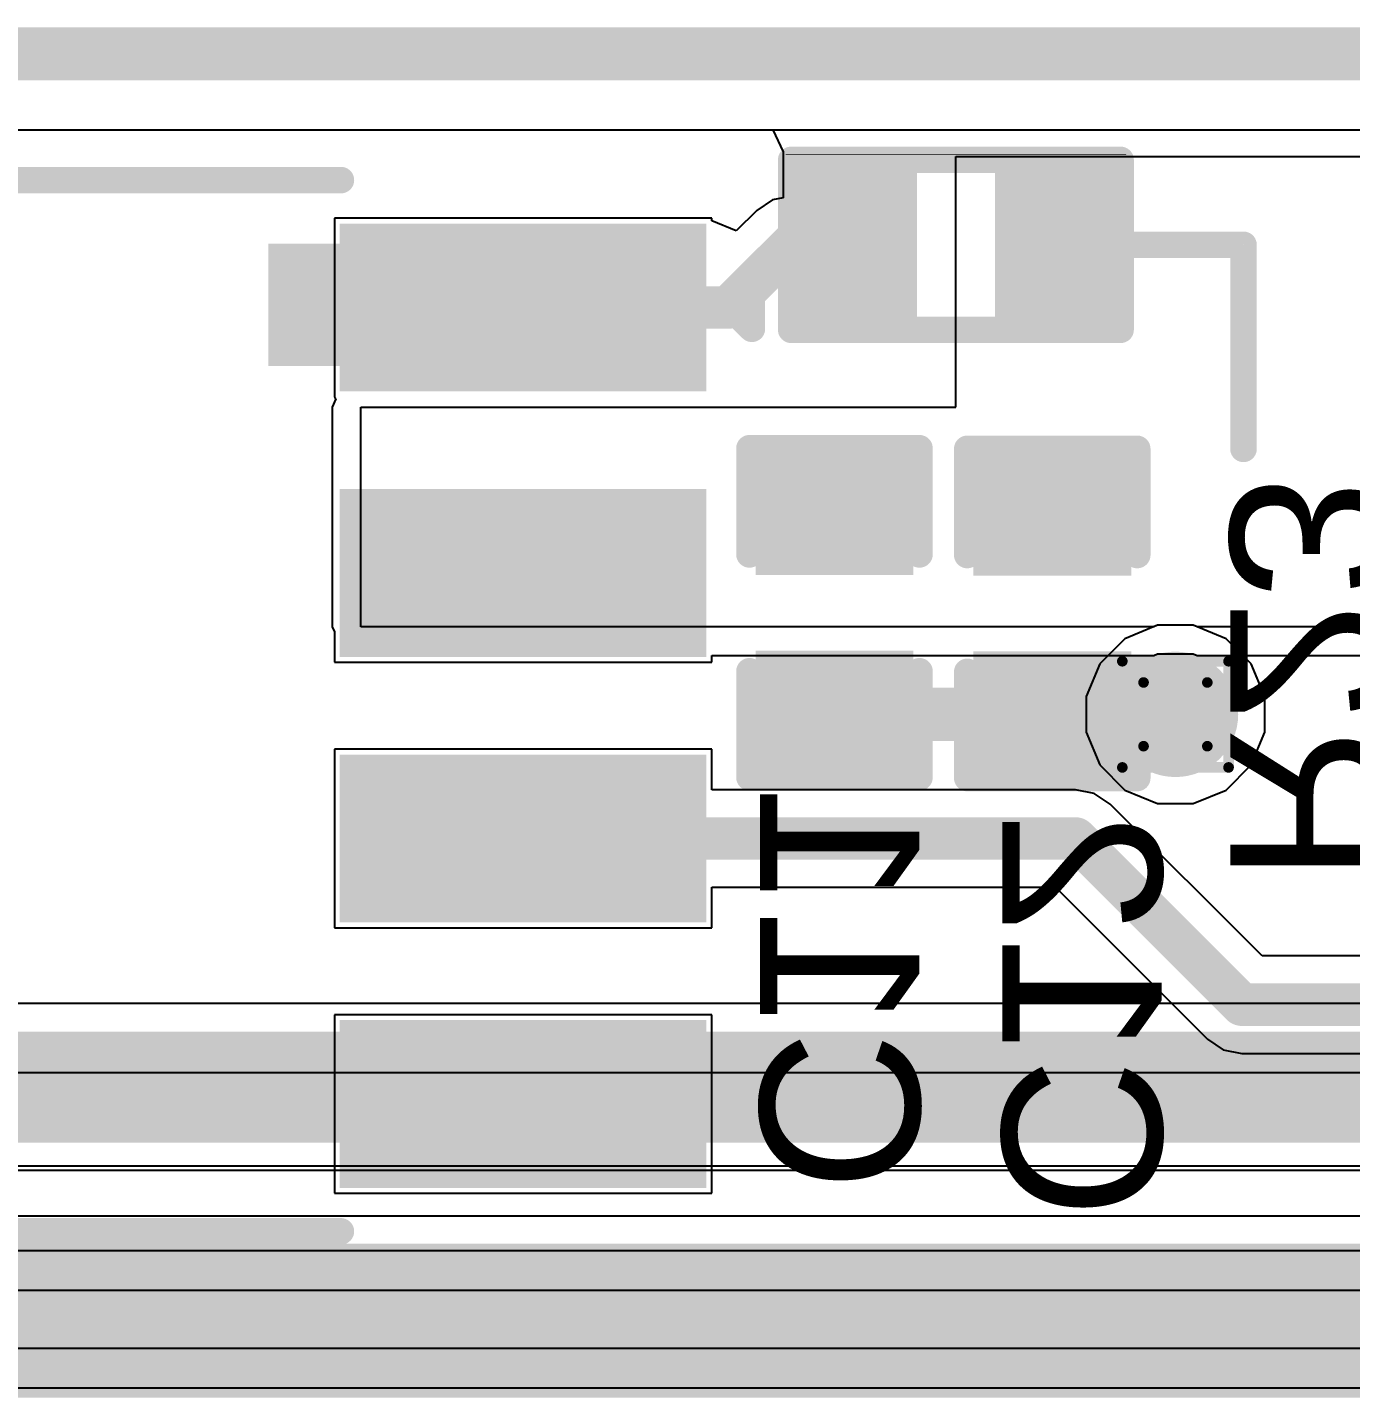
# Model space of a CAD drawing. Header units: inches. Extents: x -22 to 5433, y -13 to 5447.
# Drawn here: x 45.42 to 51.74, y 28.07 to 34.62 of the extents above; entities that cross this region are included whole.
import ezdxf

# ---------------------------------------------------------------- set-up
doc = ezdxf.new("R2010")
doc.units = ezdxf.units.IN
for name, color, linetype in [('Board_outline', 216, 'Continuous'), ('Bottom Layer', 5, 'Continuous'), ('Bottom Overlay', 54, 'Continuous'), ('Bottom Paste', 16, 'Continuous'), ('Bottom Solder', 6, 'Continuous'), ('Drill Drawing', 1, 'Continuous'), ('Ground', 16, 'Continuous'), ('Power', 76, 'Continuous'), ('Top Layer', 1, 'Continuous'), ('Via Holes', 16, 'Continuous')]:
    doc.layers.add(name, color=color, linetype=linetype)
doc.styles.add('Arial', font='', dxfattribs={"height": 0.2})
doc.styles.get('Arial').set_extended_font_data('Arial')

msp = doc.modelspace()

# ---------------------------------------------------------------- hatches: boundary and pattern name
at = {"layer": 'Bottom Layer'}
for points in [[(49.6153, 33.8993), (49.6153, 33.2643), (49.1581, 33.2643), (49.1581, 33.8993)], [(50.5551, 33.8993), (50.5551, 33.2643), (50.0979, 33.2643), (50.0979, 33.8993)], [(47.0121, 32.9818), (47.0121, 33.5818), (48.5621, 33.5818), (48.5621, 32.9818)], [(48.9585, 32.5198), (49.5935, 32.5198), (49.5935, 32.0626), (48.9585, 32.0626)], [(49.9999, 32.5169), (50.6349, 32.5169), (50.6349, 32.0597), (49.9999, 32.0597)], [(47.0121, 31.7118), (47.0121, 32.3118), (48.5621, 32.3118), (48.5621, 31.7118)], [(48.9585, 31.58), (49.5935, 31.58), (49.5935, 31.1228), (48.9585, 31.1228)], [(49.9999, 31.5771), (50.6349, 31.5771), (50.6349, 31.1199), (49.9999, 31.1199)], [(47.0121, 30.4418), (47.0121, 31.0418), (48.5621, 31.0418), (48.5621, 30.4418)], [(47.0121, 29.1718), (47.0121, 29.7718), (48.5621, 29.7718), (48.5621, 29.1718)]]:
    msp.add_hatch(color=5, dxfattribs=at).paths.add_polyline_path(points)
h = msp.add_hatch(color=5, dxfattribs=at)
edge = h.paths.add_edge_path()
edge.add_arc((50.9064, 31.3357), 0.3, 0, 360)
at = {"layer": 'Bottom Overlay'}
msp.add_hatch(color=54, dxfattribs=at).paths.add_polyline_path([(46.9253, 33.5866), (46.5697, 33.5866), (46.5697, 33.0024), (46.9253, 33.0024)])
at = {"layer": 'Bottom Paste'}
for points in [[(49.6153, 33.8993), (49.6153, 33.2643), (49.1581, 33.2643), (49.1581, 33.8993)], [(50.5551, 33.8993), (50.5551, 33.2643), (50.0979, 33.2643), (50.0979, 33.8993)], [(47.0121, 32.9818), (47.0121, 33.5818), (48.5621, 33.5818), (48.5621, 32.9818)], [(48.9585, 32.5198), (49.5935, 32.5198), (49.5935, 32.0626), (48.9585, 32.0626)], [(49.9999, 32.5169), (50.6349, 32.5169), (50.6349, 32.0597), (49.9999, 32.0597)], [(47.0121, 31.7118), (47.0121, 32.3118), (48.5621, 32.3118), (48.5621, 31.7118)], [(48.9585, 31.58), (49.5935, 31.58), (49.5935, 31.1228), (48.9585, 31.1228)], [(49.9999, 31.5771), (50.6349, 31.5771), (50.6349, 31.1199), (49.9999, 31.1199)], [(47.0121, 30.4418), (47.0121, 31.0418), (48.5621, 31.0418), (48.5621, 30.4418)], [(47.0121, 29.1718), (47.0121, 29.7718), (48.5621, 29.7718), (48.5621, 29.1718)]]:
    msp.add_hatch(color=16, dxfattribs=at).paths.add_polyline_path(points)
at = {"layer": 'Bottom Solder'}
for points in [[(49.6703, 33.9543), (49.6703, 33.2093), (49.1031, 33.2093), (49.1031, 33.9543)], [(50.6101, 33.9543), (50.6101, 33.2093), (50.0429, 33.2093), (50.0429, 33.9543)], [(46.9105, 32.8802), (46.9105, 33.6834), (48.6637, 33.6834), (48.6637, 32.8802)], [(48.8985, 32.5798), (49.6535, 32.5798), (49.6535, 32.0026), (48.8985, 32.0026)], [(49.9399, 32.5769), (50.6949, 32.5769), (50.6949, 31.9997), (49.9399, 31.9997)], [(46.9105, 31.6102), (46.9105, 32.4134), (48.6637, 32.4134), (48.6637, 31.6102)], [(48.8985, 31.64), (49.6535, 31.64), (49.6535, 31.0628), (48.8985, 31.0628)], [(49.9399, 31.6371), (50.6949, 31.6371), (50.6949, 31.0599), (49.9399, 31.0599)], [(46.9105, 30.3402), (46.9105, 31.1434), (48.6637, 31.1434), (48.6637, 30.3402)], [(46.9105, 29.0702), (46.9105, 29.8734), (48.6637, 29.8734), (48.6637, 29.0702)]]:
    msp.add_hatch(color=6, dxfattribs=at).paths.add_polyline_path(points)
at = {"layer": 'Ground'}
h = msp.add_hatch(color=16, dxfattribs=at)
edge = h.paths.add_edge_path()
edge.add_arc((50.9064, 31.3357), 0.3, 0, 360)
at = {"layer": 'Power'}
h = msp.add_hatch(color=76, dxfattribs=at)
edge = h.paths.add_edge_path()
edge.add_arc((50.9064, 31.3357), 0.3, 0, 360)
at = {"layer": 'Top Layer'}
h = msp.add_hatch(color=1, dxfattribs=at)
edge = h.paths.add_edge_path()
edge.add_arc((50.9064, 31.3357), 0.3, 0, 360)
at = {"layer": 'Via Holes'}
h = msp.add_hatch(color=7, dxfattribs=at)
edge = h.paths.add_edge_path()
edge.add_arc((50.9064, 31.3357), 0.15, 0, 360)

# ---------------------------------------------------------------- linework, layer by layer
at = {"layer": 'Board_outline'}
msp.add_lwpolyline([(-4.6894, 34.495, 0.254, 0.254, 0), (67.3106, 34.495, 0.254, 0.254, 0)], format="xyseb", dxfattribs=at)
msp.add_lwpolyline([(-4.6894, 34.495, 0.254, 0.254, 0), (67.3106, 34.495, 0.254, 0.254, 0)], format="xyseb", dxfattribs=at)
at = {"layer": 'Bottom Layer'}
for p, q in [((40.6279, 34.1324), (48.9808, 34.1324)), ((48.9808, 34.1324), (49.0311, 34.0263)), ((49.0311, 34.0263), (49.0311, 33.8073)), ((49.8566, 32.805), (49.8566, 34.0046)), ((49.8566, 34.0046), (52.2859, 34.0046)), ((48.98, 33.7971), (48.9044, 33.7466)), ((49.0311, 33.8073), (48.98, 33.7971)), ((48.6891, 33.7088), (46.8851, 33.7088)), ((46.8851, 33.7088), (46.8851, 32.8548)), ((48.6891, 33.6972), (48.6891, 33.7088)), ((48.8065, 33.6486), (48.6891, 33.6972)), ((48.9044, 33.7466), (48.8065, 33.6486)), ((46.8914, 32.8454), (46.8747, 32.805)), ((46.8851, 32.8548), (46.8851, 32.8548)), ((46.8851, 32.8548), (46.8914, 32.8454)), ((46.8747, 32.805), (46.8747, 31.755)), ((47.0121, 31.755), (47.0121, 32.805)), ((47.0121, 32.805), (49.8566, 32.805)), ((46.8747, 31.755), (46.8851, 31.7297)), ((46.8851, 31.7297), (46.8851, 31.5848)), ((50.8027, 31.755), (47.0121, 31.755)), ((50.8214, 31.7627), (50.8027, 31.755)), ((50.9913, 31.7627), (50.8214, 31.7627)), ((51.01, 31.755), (50.9913, 31.7627)), ((52.7558, 31.755), (51.01, 31.755)), ((48.6891, 31.5848), (48.6891, 31.6175)), ((48.6891, 31.6175), (50.8027, 31.6175)), ((50.8027, 31.6175), (50.8214, 31.6253)), ((50.8214, 31.6253), (50.9913, 31.6253)), ((50.9913, 31.6253), (51.01, 31.6175)), ((51.01, 31.6175), (52.6183, 31.6175)), ((46.8851, 31.5848), (48.6891, 31.5848)), ((48.6891, 31.1688), (46.8851, 31.1688)), ((46.8851, 31.1688), (46.8851, 30.3148)), ((48.6891, 30.9749), (48.6891, 31.1688)), ((50.4287, 30.9749), (48.6891, 30.9749)), ((50.5179, 30.9571), (50.4287, 30.9749)), ((50.5935, 30.9066), (50.5179, 30.9571)), ((51.3204, 30.1797), (50.5935, 30.9066)), ((48.6891, 30.3148), (48.6891, 30.5087)), ((48.6891, 30.5087), (50.3321, 30.5087)), ((50.3321, 30.5087), (51.0591, 29.7818)), ((46.8851, 30.3148), (48.6891, 30.3148)), ((51.9303, 30.1797), (51.3204, 30.1797)), ((48.6891, 29.8988), (46.8851, 29.8988)), ((46.8851, 29.8988), (46.8851, 29.0448)), ((48.6891, 29.0448), (48.6891, 29.8988)), ((51.0591, 29.7818), (51.1347, 29.7313)), ((51.1347, 29.7313), (51.2239, 29.7135)), ((51.2239, 29.7135), (51.9303, 29.7135)), ((46.8851, 29.0448), (48.6891, 29.0448))]:
    msp.add_line(p, q, dxfattribs=at)
for points in [[(48.7692, 33.2818, 0.2032, 0.2032, 0), (49.0692, 33.5818, 0.2032, 0.2032, 0)], [(49.0692, 33.5818, 0.2032, 0.2032, 0), (49.3867, 33.5818, 0.2032, 0.2032, 0)], [(47.7871, 33.2818, 0.2032, 0.2032, 0), (48.7692, 33.2818, 0.2032, 0.2032, 0)], [(49.276, 31.3514, 0.254, 0.254, 0), (49.2917, 31.3357, 0.254, 0.254, 0)], [(49.2917, 31.3357, 0.254, 0.254, 0), (50.9064, 31.3357, 0.254, 0.254, 0)], [(47.7871, 30.7418, 0.2032, 0.2032, 0), (50.4287, 30.7418, 0.2032, 0.2032, 0)], [(50.4287, 30.7418, 0.2032, 0.2032, 0), (51.2239, 29.9466, 0.2032, 0.2032, 0)], [(51.2239, 29.9466, 0.2032, 0.2032, 0), (52.2859, 29.9466, 0.2032, 0.2032, 0)]]:
    msp.add_lwpolyline(points, format="xyseb", dxfattribs=at)
for points in [[(49.0184, 33.5818, 0.1016, 0.1016, 1), (49.12, 33.5818, 0.1016, 0.1016, 1)], [(49.0184, 33.5818, 0.1016, 0.1016, 1), (49.12, 33.5818, 0.1016, 0.1016, 1)], [(49.3359, 33.5818, 0.1016, 0.1016, 1), (49.4375, 33.5818, 0.1016, 0.1016, 1)], [(47.7363, 33.2818, 0.1016, 0.1016, 1), (47.8379, 33.2818, 0.1016, 0.1016, 1)], [(48.7184, 33.2818, 0.1016, 0.1016, 1), (48.82, 33.2818, 0.1016, 0.1016, 1)], [(48.7184, 33.2818, 0.1016, 0.1016, 1), (48.82, 33.2818, 0.1016, 0.1016, 1)], [(49.2125, 31.3514, 0.127, 0.127, 1), (49.3395, 31.3514, 0.127, 0.127, 1)], [(49.2282, 31.3357, 0.127, 0.127, 1), (49.3552, 31.3357, 0.127, 0.127, 1)], [(49.2282, 31.3357, 0.127, 0.127, 1), (49.3552, 31.3357, 0.127, 0.127, 1)], [(50.8429, 31.3357, 0.127, 0.127, 1), (50.9699, 31.3357, 0.127, 0.127, 1)], [(47.7363, 30.7418, 0.1016, 0.1016, 1), (47.8379, 30.7418, 0.1016, 0.1016, 1)], [(50.3779, 30.7418, 0.1016, 0.1016, 1), (50.4795, 30.7418, 0.1016, 0.1016, 1)], [(50.3779, 30.7418, 0.1016, 0.1016, 1), (50.4795, 30.7418, 0.1016, 0.1016, 1)], [(51.1731, 29.9466, 0.1016, 0.1016, 1), (51.2747, 29.9466, 0.1016, 0.1016, 1)], [(51.1731, 29.9466, 0.1016, 0.1016, 1), (51.2747, 29.9466, 0.1016, 0.1016, 1)]]:
    msp.add_lwpolyline(points, format="xyseb", close=True, dxfattribs=at)
at = {"layer": 'Bottom Overlay'}
for points in [[(49.0692, 33.1754, 0.127, 0.127, 0), (49.0692, 33.9882, 0.127, 0.127, 0)], [(49.0692, 33.9882, 0.127, 0.127, 0), (50.644, 33.9882, 0.127, 0.127, 0)], [(50.644, 33.1754, 0.127, 0.127, 0), (50.644, 33.9882, 0.127, 0.127, 0)], [(43.2837, 33.8914, 0.127, 0.127, 0), (46.9159, 33.8914, 0.127, 0.127, 0)], [(49.0438, 34.0136, 0.00323, 0.00323, 0), (50.6694, 34.0136, 0.00323, 0.00323, 0)], [(50.644, 33.5818, 0.127, 0.127, 0), (51.2318, 33.5818, 0.127, 0.127, 0)], [(51.2318, 32.6058, 0.127, 0.127, 0), (51.2318, 33.5818, 0.127, 0.127, 0)], [(48.7541, 33.3072, 0.127, 0.127, 0), (48.8811, 33.4342, 0.127, 0.127, 0)], [(48.8811, 33.1802, 0.127, 0.127, 0), (48.8811, 33.4342, 0.127, 0.127, 0)], [(48.7541, 33.3072, 0.127, 0.127, 0), (48.8811, 33.1802, 0.127, 0.127, 0)], [(49.0692, 33.1754, 0.127, 0.127, 0), (50.644, 33.1754, 0.127, 0.127, 0)], [(48.8696, 32.6087, 0.127, 0.127, 0), (49.6824, 32.6087, 0.127, 0.127, 0)], [(48.8696, 32.1007, 0.127, 0.127, 0), (48.8696, 32.6087, 0.127, 0.127, 0)], [(49.6824, 32.1007, 0.127, 0.127, 0), (49.6824, 32.6087, 0.127, 0.127, 0)], [(49.911, 32.6058, 0.127, 0.127, 0), (50.7238, 32.6058, 0.127, 0.127, 0)], [(49.911, 32.0978, 0.127, 0.127, 0), (49.911, 32.6058, 0.127, 0.127, 0)], [(50.7238, 32.0978, 0.127, 0.127, 0), (50.7238, 32.6058, 0.127, 0.127, 0)], [(48.8696, 31.0339, 0.127, 0.127, 0), (48.8696, 31.5419, 0.127, 0.127, 0)], [(49.6824, 31.0339, 0.127, 0.127, 0), (49.6824, 31.5419, 0.127, 0.127, 0)], [(49.911, 31.031, 0.127, 0.127, 0), (49.911, 31.539, 0.127, 0.127, 0)], [(50.7238, 31.031, 0.127, 0.127, 0), (50.7238, 31.539, 0.127, 0.127, 0)], [(48.8696, 31.0339, 0.127, 0.127, 0), (49.6824, 31.0339, 0.127, 0.127, 0)], [(49.911, 31.031, 0.127, 0.127, 0), (50.7238, 31.031, 0.127, 0.127, 0)], [(43.2837, 28.8622, 0.127, 0.127, 0), (46.9159, 28.8622, 0.127, 0.127, 0)]]:
    msp.add_lwpolyline(points, format="xyseb", dxfattribs=at)
for points in [[(49.0375, 33.9882, 0.0635, 0.0635, 1), (49.101, 33.9882, 0.0635, 0.0635, 1)], [(49.0375, 33.9882, 0.0635, 0.0635, 1), (49.101, 33.9882, 0.0635, 0.0635, 1)], [(50.6123, 33.9882, 0.0635, 0.0635, 1), (50.6758, 33.9882, 0.0635, 0.0635, 1)], [(50.6123, 33.9882, 0.0635, 0.0635, 1), (50.6758, 33.9882, 0.0635, 0.0635, 1)], [(46.8842, 33.8914, 0.0635, 0.0635, 1), (46.9477, 33.8914, 0.0635, 0.0635, 1)], [(49.043, 34.0136, 0.00161, 0.00161, 1), (49.0446, 34.0136, 0.00161, 0.00161, 1)], [(50.6686, 34.0136, 0.00161, 0.00161, 1), (50.6702, 34.0136, 0.00161, 0.00161, 1)], [(50.6123, 33.5818, 0.0635, 0.0635, 1), (50.6758, 33.5818, 0.0635, 0.0635, 1)], [(51.2, 33.5818, 0.0635, 0.0635, 1), (51.2636, 33.5818, 0.0635, 0.0635, 1)], [(51.2, 33.5818, 0.0635, 0.0635, 1), (51.2636, 33.5818, 0.0635, 0.0635, 1)], [(48.8494, 33.4342, 0.0635, 0.0635, 1), (48.9129, 33.4342, 0.0635, 0.0635, 1)], [(48.8494, 33.4342, 0.0635, 0.0635, 1), (48.9129, 33.4342, 0.0635, 0.0635, 1)], [(48.7224, 33.3072, 0.0635, 0.0635, 1), (48.7859, 33.3072, 0.0635, 0.0635, 1)], [(48.7224, 33.3072, 0.0635, 0.0635, 1), (48.7859, 33.3072, 0.0635, 0.0635, 1)], [(48.8494, 33.1802, 0.0635, 0.0635, 1), (48.9129, 33.1802, 0.0635, 0.0635, 1)], [(48.8494, 33.1802, 0.0635, 0.0635, 1), (48.9129, 33.1802, 0.0635, 0.0635, 1)], [(49.0375, 33.1754, 0.0635, 0.0635, 1), (49.101, 33.1754, 0.0635, 0.0635, 1)], [(49.0375, 33.1754, 0.0635, 0.0635, 1), (49.101, 33.1754, 0.0635, 0.0635, 1)], [(50.6123, 33.1754, 0.0635, 0.0635, 1), (50.6758, 33.1754, 0.0635, 0.0635, 1)], [(50.6123, 33.1754, 0.0635, 0.0635, 1), (50.6758, 33.1754, 0.0635, 0.0635, 1)], [(48.8379, 32.6087, 0.0635, 0.0635, 1), (48.9013, 32.6087, 0.0635, 0.0635, 1)], [(48.8379, 32.6087, 0.0635, 0.0635, 1), (48.9013, 32.6087, 0.0635, 0.0635, 1)], [(49.6506, 32.6087, 0.0635, 0.0635, 1), (49.7141, 32.6087, 0.0635, 0.0635, 1)], [(49.6506, 32.6087, 0.0635, 0.0635, 1), (49.7141, 32.6087, 0.0635, 0.0635, 1)], [(49.8792, 32.6058, 0.0635, 0.0635, 1), (49.9427, 32.6058, 0.0635, 0.0635, 1)], [(49.8792, 32.6058, 0.0635, 0.0635, 1), (49.9427, 32.6058, 0.0635, 0.0635, 1)], [(50.692, 32.6058, 0.0635, 0.0635, 1), (50.7555, 32.6058, 0.0635, 0.0635, 1)], [(50.692, 32.6058, 0.0635, 0.0635, 1), (50.7555, 32.6058, 0.0635, 0.0635, 1)], [(51.2, 32.6058, 0.0635, 0.0635, 1), (51.2636, 32.6058, 0.0635, 0.0635, 1)], [(48.8379, 32.1007, 0.0635, 0.0635, 1), (48.9013, 32.1007, 0.0635, 0.0635, 1)], [(49.6506, 32.1007, 0.0635, 0.0635, 1), (49.7141, 32.1007, 0.0635, 0.0635, 1)], [(49.8792, 32.0978, 0.0635, 0.0635, 1), (49.9427, 32.0978, 0.0635, 0.0635, 1)], [(50.692, 32.0978, 0.0635, 0.0635, 1), (50.7555, 32.0978, 0.0635, 0.0635, 1)], [(48.8379, 31.5419, 0.0635, 0.0635, 1), (48.9013, 31.5419, 0.0635, 0.0635, 1)], [(49.6506, 31.5419, 0.0635, 0.0635, 1), (49.7141, 31.5419, 0.0635, 0.0635, 1)], [(49.8792, 31.539, 0.0635, 0.0635, 1), (49.9427, 31.539, 0.0635, 0.0635, 1)], [(50.692, 31.539, 0.0635, 0.0635, 1), (50.7555, 31.539, 0.0635, 0.0635, 1)], [(48.8379, 31.0339, 0.0635, 0.0635, 1), (48.9013, 31.0339, 0.0635, 0.0635, 1)], [(48.8379, 31.0339, 0.0635, 0.0635, 1), (48.9013, 31.0339, 0.0635, 0.0635, 1)], [(49.6506, 31.0339, 0.0635, 0.0635, 1), (49.7141, 31.0339, 0.0635, 0.0635, 1)], [(49.6506, 31.0339, 0.0635, 0.0635, 1), (49.7141, 31.0339, 0.0635, 0.0635, 1)], [(49.8792, 31.031, 0.0635, 0.0635, 1), (49.9427, 31.031, 0.0635, 0.0635, 1)], [(49.8792, 31.031, 0.0635, 0.0635, 1), (49.9427, 31.031, 0.0635, 0.0635, 1)], [(50.692, 31.031, 0.0635, 0.0635, 1), (50.7555, 31.031, 0.0635, 0.0635, 1)], [(50.692, 31.031, 0.0635, 0.0635, 1), (50.7555, 31.031, 0.0635, 0.0635, 1)], [(46.8842, 28.8622, 0.0635, 0.0635, 1), (46.9477, 28.8622, 0.0635, 0.0635, 1)]]:
    msp.add_lwpolyline(points, format="xyseb", close=True, dxfattribs=at)
at = {"layer": 'Drill Drawing'}
for points in [[(50.6524, 31.5897, 0.0508, 0.0508, 0), (51.1604, 31.5897, 0.0508, 0.0508, 0)], [(50.6524, 31.0817, 0.0508, 0.0508, 0), (50.6524, 31.5897, 0.0508, 0.0508, 0)], [(51.1604, 31.0817, 0.0508, 0.0508, 0), (51.1604, 31.5897, 0.0508, 0.0508, 0)], [(50.754, 31.4881, 0.0508, 0.0508, 0), (51.0588, 31.4881, 0.0508, 0.0508, 0)], [(50.754, 31.1833, 0.0508, 0.0508, 0), (50.754, 31.4881, 0.0508, 0.0508, 0)], [(51.0588, 31.1833, 0.0508, 0.0508, 0), (51.0588, 31.4881, 0.0508, 0.0508, 0)], [(50.754, 31.1833, 0.0508, 0.0508, 0), (51.0588, 31.1833, 0.0508, 0.0508, 0)], [(50.6524, 31.0817, 0.0508, 0.0508, 0), (51.1604, 31.0817, 0.0508, 0.0508, 0)]]:
    msp.add_lwpolyline(points, format="xyseb", dxfattribs=at)
for points in [[(50.6397, 31.5897, 0.0254, 0.0254, 1), (50.6651, 31.5897, 0.0254, 0.0254, 1)], [(50.6397, 31.5897, 0.0254, 0.0254, 1), (50.6651, 31.5897, 0.0254, 0.0254, 1)], [(51.1477, 31.5897, 0.0254, 0.0254, 1), (51.1731, 31.5897, 0.0254, 0.0254, 1)], [(51.1477, 31.5897, 0.0254, 0.0254, 1), (51.1731, 31.5897, 0.0254, 0.0254, 1)], [(50.7413, 31.4881, 0.0254, 0.0254, 1), (50.7667, 31.4881, 0.0254, 0.0254, 1)], [(50.7413, 31.4881, 0.0254, 0.0254, 1), (50.7667, 31.4881, 0.0254, 0.0254, 1)], [(51.0461, 31.4881, 0.0254, 0.0254, 1), (51.0715, 31.4881, 0.0254, 0.0254, 1)], [(51.0461, 31.4881, 0.0254, 0.0254, 1), (51.0715, 31.4881, 0.0254, 0.0254, 1)], [(50.7413, 31.1833, 0.0254, 0.0254, 1), (50.7667, 31.1833, 0.0254, 0.0254, 1)], [(50.7413, 31.1833, 0.0254, 0.0254, 1), (50.7667, 31.1833, 0.0254, 0.0254, 1)], [(51.0461, 31.1833, 0.0254, 0.0254, 1), (51.0715, 31.1833, 0.0254, 0.0254, 1)], [(51.0461, 31.1833, 0.0254, 0.0254, 1), (51.0715, 31.1833, 0.0254, 0.0254, 1)], [(50.6397, 31.0817, 0.0254, 0.0254, 1), (50.6651, 31.0817, 0.0254, 0.0254, 1)], [(50.6397, 31.0817, 0.0254, 0.0254, 1), (50.6651, 31.0817, 0.0254, 0.0254, 1)], [(51.1477, 31.0817, 0.0254, 0.0254, 1), (51.1731, 31.0817, 0.0254, 0.0254, 1)], [(51.1477, 31.0817, 0.0254, 0.0254, 1), (51.1731, 31.0817, 0.0254, 0.0254, 1)]]:
    msp.add_lwpolyline(points, format="xyseb", close=True, dxfattribs=at)
at = {"layer": 'Ground'}
for p, q in [((40.6279, 34.1324), (53.8212, 34.1324)), ((57.9374, 29.6209), (28.7554, 29.6209)), ((28.8519, 29.1547), (57.8409, 29.1547)), ((57.8733, 28.9351), (29.7942, 28.9351))]:
    msp.add_line(p, q, dxfattribs=at)
for points in [[(28.7554, 29.3878, 0.2032, 0.2032, 0), (57.9374, 29.3878, 0.2032, 0.2032, 0)], [(29.7942, 28.702, 0.2032, 0.2032, 0), (57.8733, 28.702, 0.2032, 0.2032, 0)], [(31.9278, 28.1686, 0.2032, 0.2032, 0), (57.2602, 28.1686, 0.2032, 0.2032, 0)]]:
    msp.add_lwpolyline(points, format="xyseb", dxfattribs=at)
at = {"layer": 'Power'}
for p, q in [((39.5417, 34.1324), (53.8212, 34.1324)), ((50.8214, 31.7627), (50.6645, 31.6977)), ((50.9913, 31.7627), (50.8214, 31.7627)), ((51.1482, 31.6977), (50.9913, 31.7627)), ((50.6645, 31.6977), (50.5444, 31.5776)), ((51.2684, 31.5776), (51.1482, 31.6977)), ((50.5444, 31.5776), (50.4794, 31.4207)), ((51.3334, 31.4207), (51.2684, 31.5776)), ((50.4794, 31.4207), (50.4794, 31.2508)), ((51.3334, 31.2508), (51.3334, 31.4207)), ((50.4794, 31.2508), (50.5444, 31.0939)), ((51.2684, 31.0939), (51.3334, 31.2508)), ((50.5444, 31.0939), (50.6645, 30.9737)), ((51.1482, 30.9737), (51.2684, 31.0939)), ((50.6645, 30.9737), (50.8214, 30.9087)), ((50.9913, 30.9087), (51.1482, 30.9737)), ((50.8214, 30.9087), (50.9913, 30.9087)), ((56.9735, 29.9528), (6.7154, 29.9528)), ((6.8763, 29.1758), (56.8126, 29.1758)), ((56.892, 28.7698), (18.6045, 28.7698)), ((18.7011, 28.3037), (56.7955, 28.3037))]:
    msp.add_line(p, q, dxfattribs=at)
for points in [[(6.7154, 29.5643, 0.508, 0.508, 0), (56.9735, 29.5643, 0.508, 0.508, 0)], [(18.6045, 28.5367, 0.2032, 0.2032, 0), (56.892, 28.5367, 0.2032, 0.2032, 0)]]:
    msp.add_lwpolyline(points, format="xyseb", dxfattribs=at)
at = {"layer": 'Top Layer'}
for p, q in [((40.6279, 34.1324), (53.8212, 34.1324)), ((54.0236, 28.5795), (34.6248, 28.5795)), ((34.7213, 28.1133), (54.1201, 28.1133))]:
    msp.add_line(p, q, dxfattribs=at)
msp.add_lwpolyline([(34.6248, 28.3464, 0.2032, 0.2032, 0), (54.1201, 28.3464, 0.2032, 0.2032, 0)], format="xyseb", dxfattribs=at)

# ---------------------------------------------------------------- texts
at = {"layer": 'Bottom Overlay', "style": 'Arial', "text_generation_flag": 2}
for s, p in [('R23', (51.1684, 30.5262)), ('C11', (48.9205, 29.052)), ('C12', (50.0785, 28.9221))]:
    msp.add_text(s, height=0.762, rotation=270, dxfattribs=at).set_placement(p)

doc.saveas('drawing.dxf')
